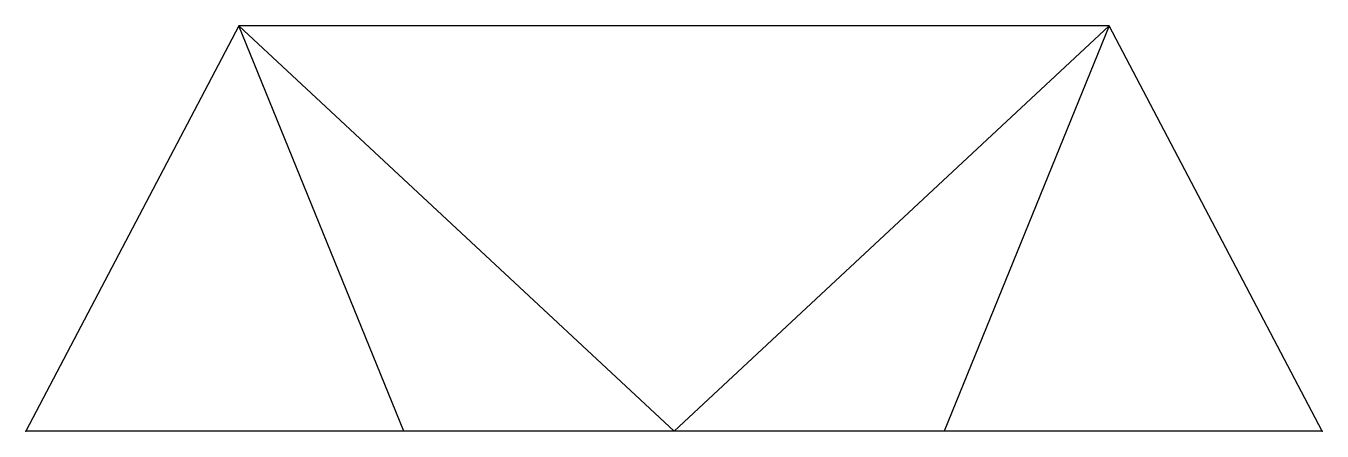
# Model space of a CAD drawing. Header units: metres. Extents: x 0 to 12, y 0 to 3.8.
import ezdxf

# ---------------------------------------------------------------- set-up
doc = ezdxf.new("R2010")
doc.units = ezdxf.units.M

msp = doc.modelspace()

# ---------------------------------------------------------------- linework, layer by layer
at = {"linetype": 'Continuous'}
for p, q in [((1.97, 3.75), (0, 0)), ((3.5, 0), (1.97, 3.75)), ((6, 0), (1.97, 3.75)), ((10.03, 3.75), (1.97, 3.75)), ((10.03, 3.75), (6, 0)), ((10.03, 3.75), (8.5, 0)), ((12, 0), (10.03, 3.75)), ((3.5, 0), (0, 0)), ((6, 0), (3.5, 0)), ((8.5, 0), (6, 0)), ((12, 0), (8.5, 0))]:
    msp.add_line(p, q, dxfattribs=at)
for p in [(0, 0), (12, 0)]:
    msp.add_point(p)

doc.saveas('drawing.dxf')
